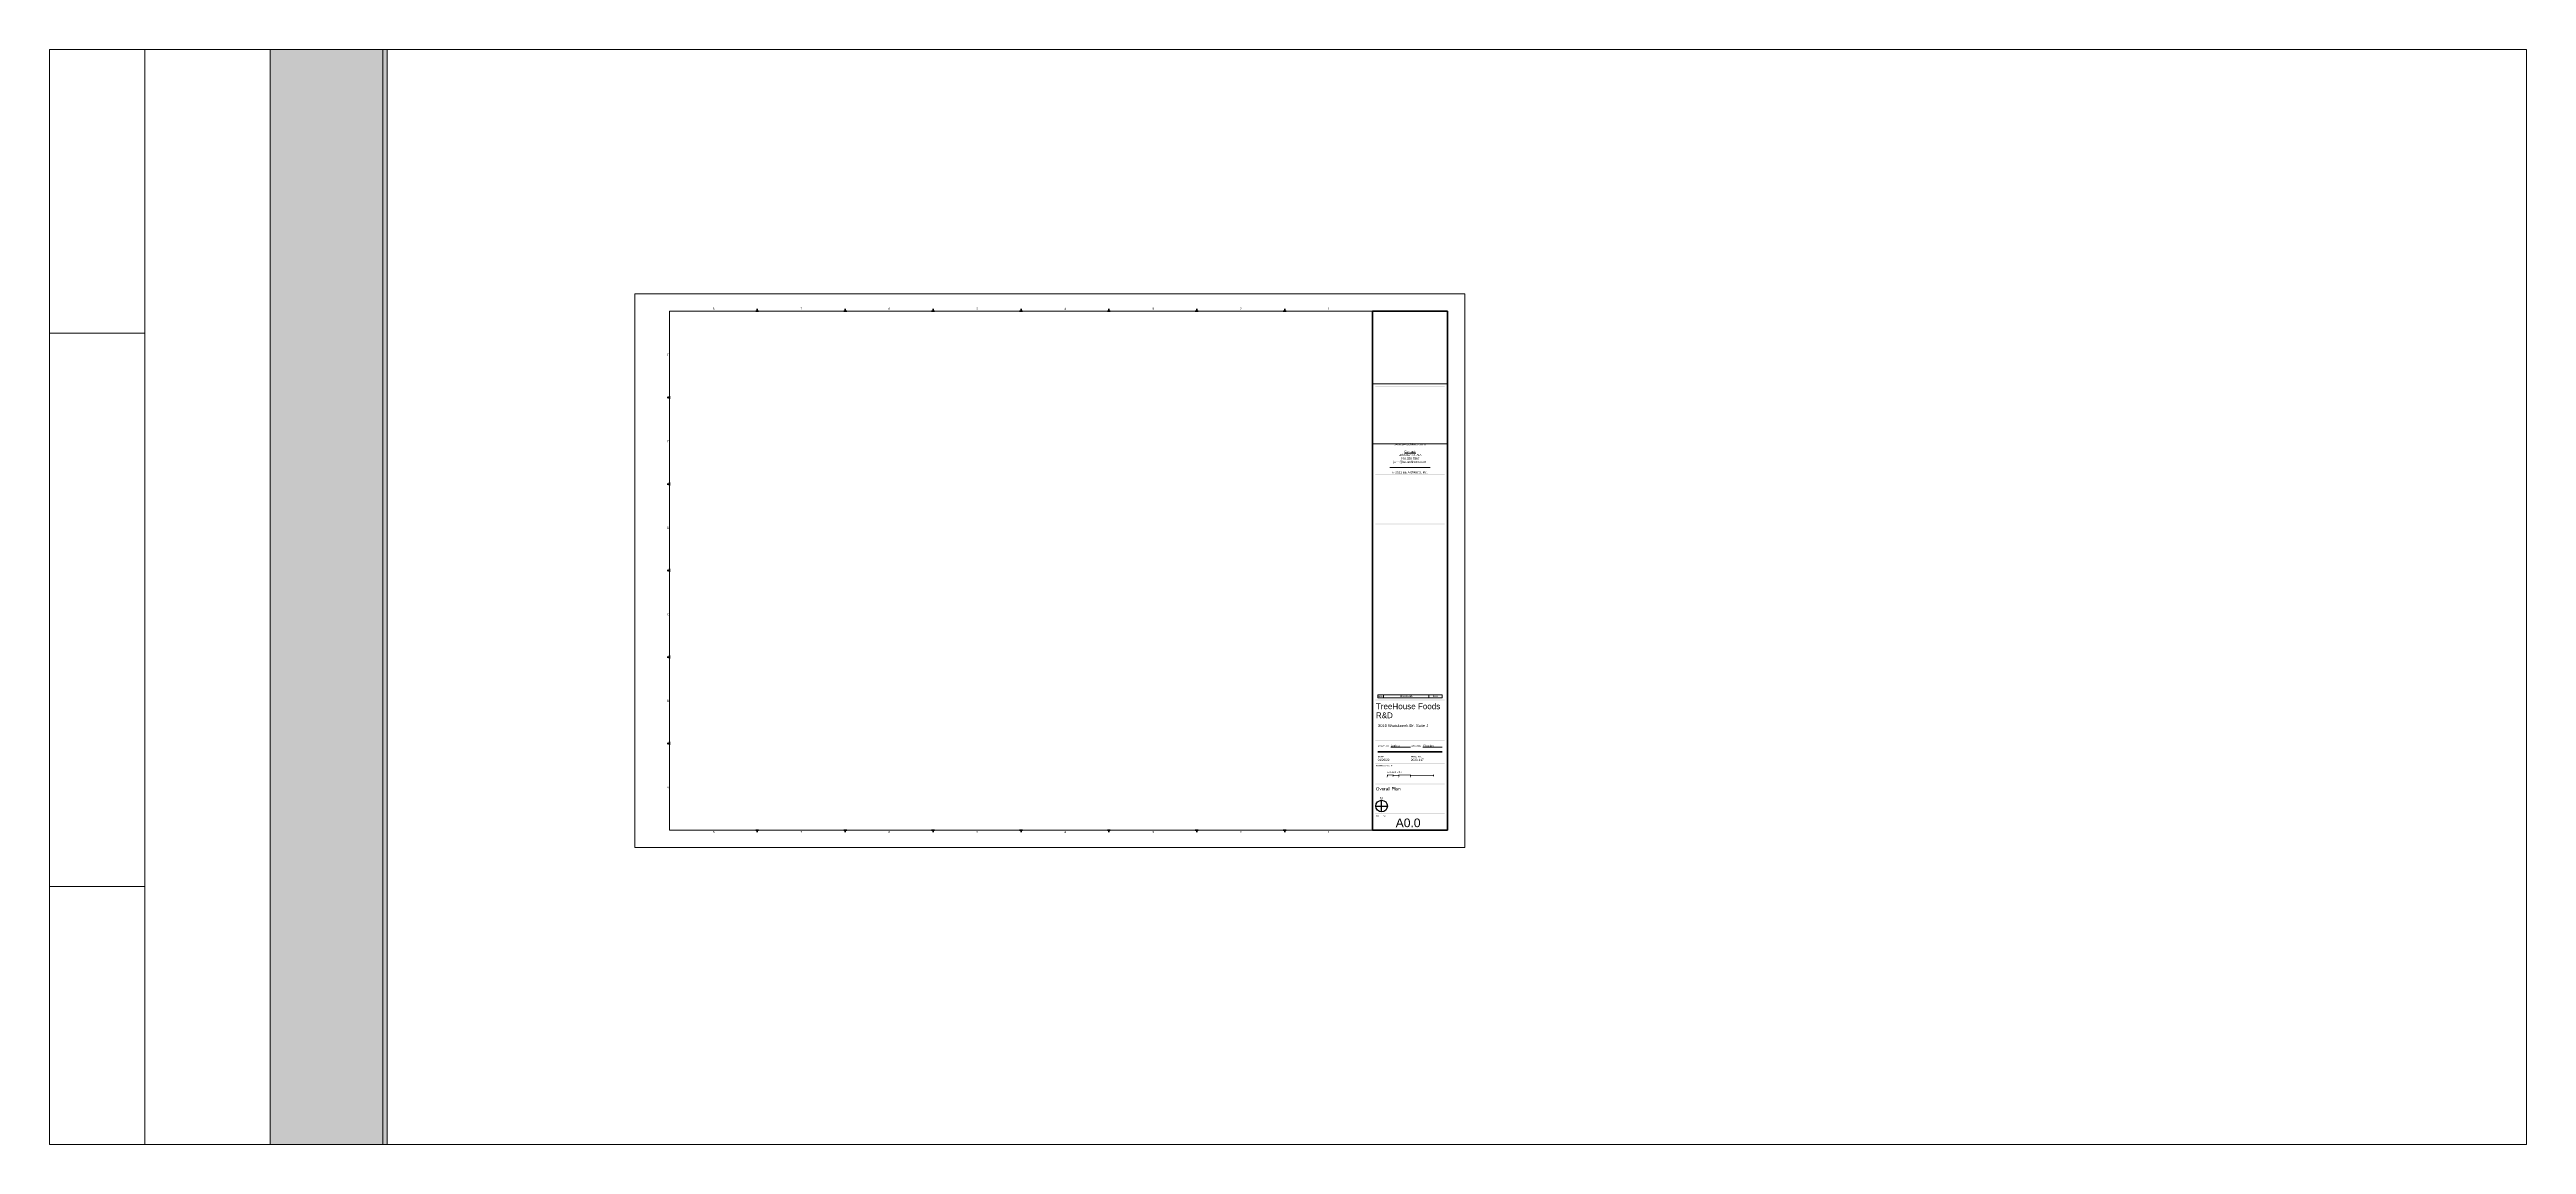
# Paper-space layout 'Layout1' of a CAD drawing. Header units: inches. Extents: x -19 to 88, y -13 to 35.
# The model-space entities are those that its viewports show. They can reach past a viewport. Long polylines and large blocks are cut down to what shows.
import ezdxf

# ---------------------------------------------------------------- set-up
doc = ezdxf.new("R2010")
doc.units = ezdxf.units.IN
doc.header["$MEASUREMENT"] = 0
for name, color, linetype, lineweight in [('A-ANNO-NOTE', 131, 'Continuous', 9), ('A-ANNO-NOTE-MEDM', 131, 'Continuous', 30), ('A-DETL-THIN', 151, 'Continuous', 9), ('A-Furn-Chair', 250, 'Continuous', 13), ('A-Wall-E', 50, 'Continuous', 9), ('A-WALL-PATT', 111, 'Continuous', 13), ('Base_dwg', 8, 'Continuous', 9), ('G-ANNO-SCHD', 231, 'Continuous', 9), ('G-ANNO-TTLB', 6, 'Continuous', 9), ('G-ANNO-TTLB-MEDM', 33, 'Continuous', 20), ('G-ANNO-TTLB-THIN', 151, 'Continuous', 9), ('G-ANNO-TTLB-WIDE', 214, 'Continuous', 50), ('I-WALL', 2, 'Continuous', 13)]:
    doc.layers.add(name, color=color, linetype=linetype, lineweight=lineweight)
doc.styles.add('Arial_10', font='arial.ttf', dxfattribs={"height": 0.25})
doc.styles.add('Arial_11', font='arial.ttf', dxfattribs={"height": 0.125})
doc.styles.add('Arial_5', font='arial.ttf', dxfattribs={"width": 0.75, "height": 0.0625})
doc.styles.add('Arial_6', font='arial.ttf', dxfattribs={"height": 0.09375})
doc.styles.add('Arial_7', font='arial.ttf', dxfattribs={"height": 0.0625})
doc.styles.add('Arial_8', font='arial.ttf', dxfattribs={"height": 0.375})
doc.styles.add('Arial_9', font='arial.ttf', dxfattribs={"height": 0.140625})
doc.styles.add('Arial_B', font='arialbd.ttf', dxfattribs={"height": 0.0625})
doc.styles.add('Arial_B_1', font='arialbd.ttf', dxfattribs={"height": 0.064484})
picture_1 = doc.add_image_def('image1.jpg', size_in_pixel=(1500, 1200))

# ---------------------------------------------------------------- blocks, each defined once
blk = doc.blocks.new('BE-Arch_Title Block_24 x 36 - BE Architects 24x36-402893-Overall Plan')
at = {"layer": 'A-ANNO-NOTE'}
for points in [[(38.88, 3.16), (38.88, 3.13), (38.63, 3.13), (38.63, 3.16)], [(39.13, 3.13), (39.13, 3.1), (38.88, 3.1), (38.88, 3.13)], [(39.63, 3.13), (39.13, 3.13), (39.13, 3.16), (39.63, 3.16)], [(40.63, 3.1), (39.63, 3.1), (39.63, 3.13), (40.63, 3.13)]]:
    blk.add_hatch(color=256, dxfattribs=at).paths.add_polyline_path(points, flags=0)
at = {"layer": 'G-ANNO-TTLB'}
for points in [[(41.11, 19.98), (38.11, 19.98), (38.11, 20.01), (41.11, 20.01)], [(41.11, 16.15), (38.11, 16.15), (38.11, 16.19), (41.11, 16.19)], [(41.11, 14.02), (38.11, 14.02), (38.11, 14.05), (41.11, 14.05)], [(41.11, 6.39), (38.11, 6.39), (38.11, 6.42), (41.11, 6.42)], [(41.11, 4.64), (38.11, 4.64), (38.11, 4.67), (41.11, 4.67)], [(41.11, 3.64), (38.11, 3.64), (38.11, 3.67), (41.11, 3.67)], [(41.11, 2.74), (38.11, 2.74), (38.11, 2.77), (41.11, 2.77)], [(41.11, 1.45), (38.11, 1.45), (38.11, 1.48), (41.11, 1.48)]]:
    blk.add_hatch(color=256, dxfattribs=at).paths.add_polyline_path(points, flags=0)
h = blk.add_hatch(color=256, dxfattribs=at)
edge = h.paths.add_edge_path(flags=0)
edge.add_line((38.38, 2.05), (38.38, 1.8))
edge.add_line((38.38, 1.8), (38.34, 1.8))
edge.add_line((38.34, 1.8), (38.34, 2.05))
edge.add_arc((38.38, 1.8), 0.25, 90, 98.9122, ccw=False)
at = {"layer": 'A-ANNO-NOTE'}
for p, q in [((38.63, 3.1), (38.63, 3.16)), ((38.88, 3.1), (38.88, 3.16)), ((39.13, 3.1), (39.13, 3.16)), ((39.63, 3.1), (39.63, 3.16)), ((40.63, 3.1), (40.63, 3.16))]:
    blk.add_line(p, q, dxfattribs=at)
at = {"layer": 'A-ANNO-NOTE-MEDM'}
for p, q in [((38.13, 1.8), (38.63, 1.8)), ((38.38, 1.8), (38.38, 2.05)), ((38.38, 1.55), (38.38, 1.8))]:
    blk.add_line(p, q, dxfattribs=at)
blk.add_circle((38.38, 1.8), 0.25, dxfattribs=at)
at = {"layer": 'G-ANNO-TTLB-MEDM'}
for p, q in [((7.49, 23.26), (37.99, 23.26)), ((7.49, 0.76), (7.49, 23.26)), ((38.74, 16.48), (40.49, 16.48)), ((38.78, 4.35), (39.63, 4.35)), ((40.17, 4.35), (41.01, 4.35)), ((37.99, 0.76), (7.49, 0.76))]:
    blk.add_line(p, q, dxfattribs=at)
at = {"layer": 'G-ANNO-TTLB-THIN'}
for p, q in [((5.99, 0.01), (5.99, 24.01)), ((5.99, 24.01), (41.99, 24.01)), ((41.99, 0.01), (41.99, 24.01)), ((5.99, 0.01), (41.99, 0.01))]:
    blk.add_line(p, q, dxfattribs=at)
at = {"layer": 'G-ANNO-TTLB-WIDE'}
for p, q in [((11.24, 23.26), (11.36, 23.26)), ((11.3, 23.26), (11.3, 23.36)), ((15.05, 23.26), (15.18, 23.26)), ((15.11, 23.26), (15.11, 23.36)), ((18.86, 23.26), (18.99, 23.26)), ((18.93, 23.26), (18.93, 23.36)), ((22.68, 23.26), (22.8, 23.26)), ((22.74, 23.26), (22.74, 23.36)), ((26.49, 23.26), (26.61, 23.26)), ((26.55, 23.26), (26.55, 23.36)), ((30.3, 23.26), (30.43, 23.26)), ((30.36, 23.26), (30.36, 23.36)), ((34.11, 23.26), (34.24, 23.26)), ((34.18, 23.26), (34.18, 23.36)), ((37.99, 23.26), (41.24, 23.26)), ((37.99, 0.76), (37.99, 23.26)), ((41.24, 23.26), (41.24, 0.76)), ((7.49, 19.51), (7.4, 19.51)), ((7.49, 19.58), (7.49, 19.45)), ((7.49, 15.76), (7.4, 15.76)), ((7.49, 15.83), (7.49, 15.7)), ((7.49, 12.01), (7.4, 12.01)), ((7.49, 12.08), (7.49, 11.95)), ((7.49, 8.26), (7.4, 8.26)), ((7.49, 8.33), (7.49, 8.2)), ((7.49, 4.51), (7.4, 4.51)), ((7.49, 4.58), (7.49, 4.45)), ((41.01, 4.15), (38.21, 4.15)), ((11.24, 0.76), (11.36, 0.76)), ((11.3, 0.76), (11.3, 0.67)), ((15.05, 0.76), (15.18, 0.76)), ((15.11, 0.76), (15.11, 0.67)), ((18.86, 0.76), (18.99, 0.76)), ((18.93, 0.76), (18.93, 0.67)), ((22.68, 0.76), (22.8, 0.76)), ((22.74, 0.76), (22.74, 0.67)), ((26.49, 0.76), (26.61, 0.76)), ((26.55, 0.76), (26.55, 0.67)), ((30.3, 0.76), (30.43, 0.76)), ((30.36, 0.76), (30.36, 0.67)), ((34.11, 0.76), (34.24, 0.76)), ((34.18, 0.76), (34.18, 0.67)), ((41.24, 0.76), (37.99, 0.76))]:
    blk.add_line(p, q, dxfattribs=at)
at = {"layer": 'G-ANNO-TTLB', "attachment_point": 1}
for s, insert, char_height, width, style in [('8', (9.37, 23.41), 0.0937, 0.0884, 'Arial_6'), ('7', (13.18, 23.41), 0.0937, 0.0884, 'Arial_6'), ('6', (16.99, 23.41), 0.0937, 0.0884, 'Arial_6'), ('5', (20.8, 23.41), 0.0937, 0.0884, 'Arial_6'), ('4', (24.62, 23.41), 0.0937, 0.0884, 'Arial_6'), ('3', (28.43, 23.41), 0.0937, 0.0884, 'Arial_6'), ('2', (32.24, 23.41), 0.0937, 0.0884, 'Arial_6'), ('1', (36.05, 23.41), 0.0937, 0.0884, 'Arial_6'), ('F', (7.39, 21.41), 0.0937, 0.0978, 'Arial_6'), ('E', (7.39, 17.66), 0.0937, 0.1073, 'Arial_6'), ('www.be-architects.com', (38.93, 17.53), 0.0937, 1.6633, 'Arial_6'), ('\\LContact:', (39.37, 17.22), 0.0937, 0.5965, 'Arial_6'), ('© 2021 BE Architects, Inc.', (38.84, 16.32), 0.0937, 1.8717, 'Arial_6'), ('john@be-architects.com', (38.9, 16.77), 0.0937, 1.7328, 'Arial_6'), ('John Benoit, AIA', (39.13, 17.07), 0.0937, 1.1867, 'Arial_6'), ('630.329.5367', (39.22, 16.92), 0.0937, 0.9721, 'Arial_6'), ('D', (7.39, 13.91), 0.0937, 0.0757, 'Arial_6'), ('C', (7.39, 10.16), 0.0937, 0.1168, 'Arial_6'), ('B', (7.39, 6.41), 0.0937, 0.1073, 'Arial_6'), ('DRAWN BY:', (38.22, 4.44), 0.0625, 0.6312, 'Arial_7'), ('CHECKED:', (39.66, 4.44), 0.0625, 0.565, 'Arial_7'), ('GRAPHIC SCALE:', (38.13, 3.58), 0.0625, 0.9153, 'Arial_7'), ('DATE:', (38.22, 3.97), 0.0625, 0.3251, 'Arial_B'), ('SCALE: ', (38.62, 3.3), 0.0625, 0.3148, 'Arial_5'), ('1/4" = 1\' 0"', (38.88, 3.3), 0.0625, 0.3953, 'Arial_5'), ('PROJ. NO.:', (39.66, 3.97), 0.0625, 0.5839, 'Arial_B'), ('A', (7.39, 2.66), 0.0937, 0.1073, 'Arial_6'), ('N', (38.32, 2.19), 0.0937, 0.1168, 'Arial_6'), ("0'", (38.6, 3.09), 0.0625, 0.0615, 'Arial_5'), ("1'", (38.85, 3.09), 0.0625, 0.0615, 'Arial_5'), ("2'", (39.1, 3.09), 0.0625, 0.0615, 'Arial_5'), ("4'", (39.6, 3.09), 0.0625, 0.0615, 'Arial_5'), ("8'", (40.6, 3.09), 0.0625, 0.0615, 'Arial_5'), ('SHEET NO.:', (38.13, 1.4), 0.0625, 0.6218, 'Arial_7'), ('8', (9.37, 0.72), 0.0937, 0.0884, 'Arial_6'), ('7', (13.18, 0.72), 0.0937, 0.0884, 'Arial_6'), ('6', (16.99, 0.72), 0.0937, 0.0884, 'Arial_6'), ('5', (20.8, 0.72), 0.0937, 0.0884, 'Arial_6'), ('4', (24.62, 0.72), 0.0937, 0.0884, 'Arial_6'), ('3', (28.43, 0.72), 0.0937, 0.0884, 'Arial_6'), ('2', (32.24, 0.72), 0.0937, 0.0884, 'Arial_6'), ('1', (36.05, 0.72), 0.0937, 0.0884, 'Arial_6')]:
    blk.add_mtext(s, dxfattribs=dict(at, insert=insert, char_height=char_height, width=width, style=style))
at = {"layer": 'G-ANNO-TTLB'}
image = blk.add_image(picture_1, insert=(37.99, 17.51), size_in_units=(3.25, 2.6), dxfattribs=at)
image.dxf.flags = 7
blk = doc.blocks.new('Base_dwg__U363-727937-Level 1 Copy 1')
at = {"layer": 'A-Wall-E'}
blk.add_hatch(color=256, dxfattribs=at).paths.add_polyline_path([(320.76, 2.5), (131.28, 2.5), (131.28, 2.31), (320.57, 2.31)], flags=0)
blk.add_line((320.76, 2.5), (131.27, 2.5), dxfattribs=at)
blk = doc.blocks.new('Base_dwg-531197-Level 1 Copy 1')
at = {"layer": 'A-Furn-Chair', "flags": 128}
for points in [[(937.53, 946.26), (985.53, 946.26), (985.53, 970.26), (937.53, 970.26)], [(937.53, 922.26), (985.53, 922.26), (985.53, 946.26), (937.53, 946.26)]]:
    blk.add_lwpolyline(points, close=True, dxfattribs=at)
blk.add_lwpolyline([(985.53, 898.26), (985.53, 922.26), (937.53, 922.26), (937.53, 898.26)], dxfattribs=at)
at = {"rotation": 270}
blk.add_blockref('Base_dwg__U363-727937-Level 1 Copy 1', (993.54, 1214.15), dxfattribs=at)

msp = doc.modelspace()

# ---------------------------------------------------------------- hatches: boundary and pattern name
at = {"layer": 'A-WALL-PATT'}
msp.add_hatch(color=8, dxfattribs=at).paths.add_polyline_path([(-9.82, -30.56), (-4.94, -30.56), (-4.94, 287.63), (-9.82, 287.63), (-9.82, -25.69)], flags=0)

# ---------------------------------------------------------------- linework, layer by layer
at = {"layer": 'I-WALL', "color": 7, "lineweight": 20}
for p, q in [((-9.82, 227.17), (-9.82, -25.69)), ((-4.94, -30.56), (-4.94, 158.92))]:
    msp.add_line(p, q, dxfattribs=at)

# ---------------------------------------------------------------- block references
at = {"layer": 'Base_dwg', "color": 7, "lineweight": 20}
msp.add_blockref('Base_dwg-531197-Level 1 Copy 1', (-1000.79, -923.95), dxfattribs=at)

psp = doc.layouts.get("Layout1")

# ---------------------------------------------------------------- linework, layer by layer
at = {"layer": 'A-DETL-THIN'}
for p, q in [((38.46, 6.62), (38.21, 6.62)), ((38.21, 6.5), (38.21, 6.62)), ((38.46, 6.5), (38.21, 6.5)), ((40.43, 6.62), (38.46, 6.62)), ((38.46, 6.5), (38.46, 6.62)), ((40.43, 6.5), (38.46, 6.5)), ((41.01, 6.62), (40.43, 6.62)), ((40.43, 6.5), (40.43, 6.62)), ((41.01, 6.5), (40.43, 6.5)), ((41.01, 6.5), (41.01, 6.62))]:
    psp.add_line(p, q, dxfattribs=at)

# ---------------------------------------------------------------- block references
at = {"layer": 'G-ANNO-TTLB'}
psp.add_blockref('BE-Arch_Title Block_24 x 36 - BE Architects 24x36-402893-Overall Plan', (0, 0), dxfattribs=at)

# ---------------------------------------------------------------- texts
at = {"layer": 'G-ANNO-SCHD', "char_height": 0.0645, "attachment_point": 2, "line_spacing_factor": 0.941778, "style": 'Arial_B_1'}
for s, insert, width in [('NO.:', (38.34, 6.59), 0.2211), ('ISSUED FOR:', (39.44, 6.59), 0.6749), ('DATE', (40.72, 6.59), 0.2831)]:
    psp.add_mtext(s, dxfattribs=dict(at, insert=insert, width=width))
at = {"layer": 'G-ANNO-TTLB', "attachment_point": 1}
for s, insert, char_height, width, style in [('TreeHouse Foods', (38.13, 6.25), 0.25, 3.3614, 'Arial_10'), ('R&D', (38.13, 5.86), 0.25, 0.8869, 'Arial_10'), ('3010 Woodcreek Dr. Suite J', (38.22, 5.35), 0.125, 2.6544, 'Arial_11'), ('Author', (38.78, 4.46), 0.0937, 0.4703, 'Arial_6'), ('Checker', (40.17, 4.46), 0.0937, 0.5965, 'Arial_6'), ('01/26/22', (38.21, 3.85), 0.0937, 0.6186, 'Arial_6'), ('2020-117', (39.65, 3.85), 0.0937, 0.6723, 'Arial_6'), ('Overall Plan', (38.13, 2.62), 0.1406, 1.2941, 'Arial_9'), ('A0.0', (38.99, 1.26), 0.375, 1.2972, 'Arial_8')]:
    psp.add_mtext(s, dxfattribs=dict(at, insert=insert, char_height=char_height, width=width, style=style))

# ---------------------------------------------------------------- viewports
at = {"layer": '0'}
psp.add_viewport(center=(34.32, 10.86), size=(107.43, 47.4737), view_center_point=(34.32, 10.86), view_height=47.4737, dxfattribs=at)

doc.saveas('drawing.dxf')
